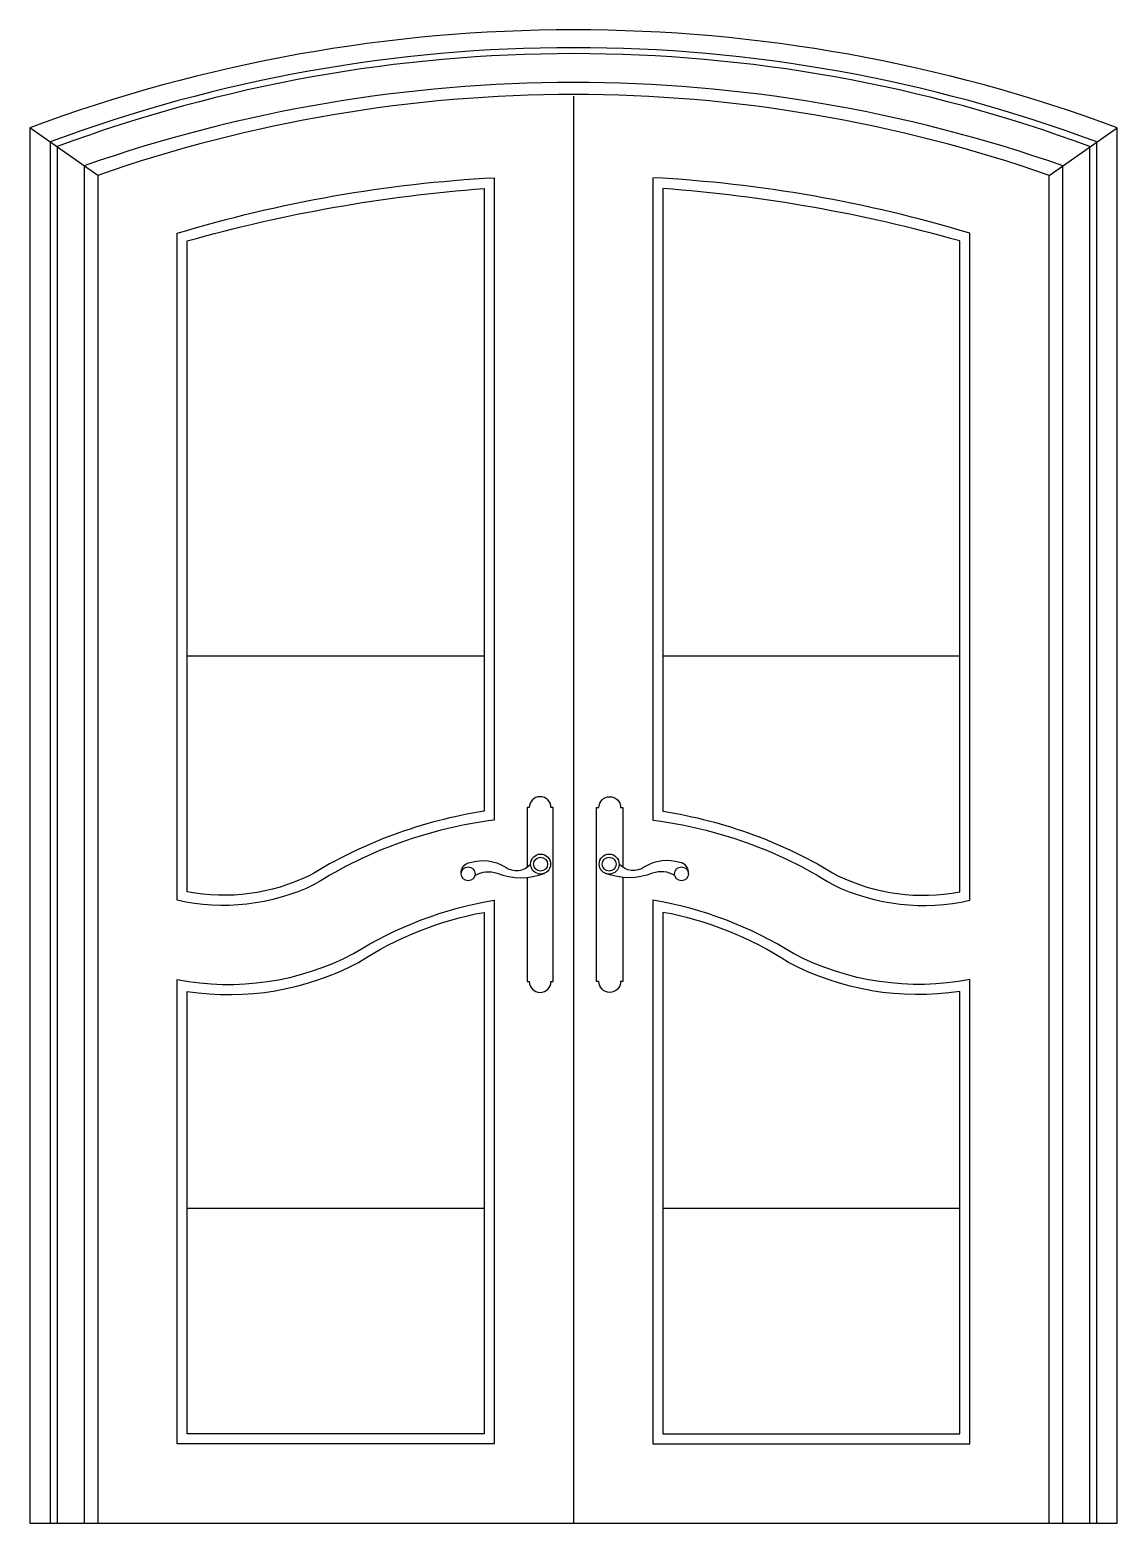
# Model space of a CAD drawing. Header units: metres. Extents: x -2258 to -658, y -1 to 2197.
import ezdxf

# ---------------------------------------------------------------- set-up
doc = ezdxf.new("R2010")
doc.units = ezdxf.units.M
for name, color, linetype in [('1', 3, 'Continuous'), ('2', 2, 'Continuous'), ('3', 3, 'Continuous'), ('4', 4, 'Continuous'), ('7', 7, 'Continuous'), ('BH', 3, 'Continuous')]:
    doc.layers.add(name, color=color, linetype=linetype)

msp = doc.modelspace()

# ---------------------------------------------------------------- hatches: boundary and pattern name
at = {"layer": 'BH'}
h = msp.add_hatch(dxfattribs=at)
h.set_pattern_fill('AR-RROOF', scale=100)
h.paths.add_polyline_path([(-1589.78, 1963.02, 0.05), (-2026.44, 1885.98), (-2026.44, 927.9, 0.16), (-1846.88, 951.73, -0.1), (-1589.78, 1046.53)])
h = msp.add_hatch(dxfattribs=at)
h.set_pattern_fill('AR-RROOF', scale=100)
h.paths.add_polyline_path([(-1326.44, 1963.02, -0.05), (-889.78, 1885.98), (-889.78, 927.9, -0.16), (-1069.34, 951.73, 0.1), (-1326.44, 1046.53)])
h = msp.add_hatch(dxfattribs=at)
h.set_pattern_fill('AR-RROOF', scale=100)
h.paths.add_polyline_path([(-1589.78, 897.81, 0.1), (-1774.37, 824.04, -0.16), (-2026.44, 781.29), (-2026.44, 130.63), (-1589.78, 130.63)])
h = msp.add_hatch(dxfattribs=at)
h.set_pattern_fill('AR-RROOF', scale=100)
h.paths.add_polyline_path([(-889.78, 781.29, -0.16), (-1141.85, 824.04, 0.1), (-1326.44, 897.81), (-1326.44, 130.63), (-889.78, 130.63)])

# ---------------------------------------------------------------- linework, layer by layer
at = {"layer": '1'}
for centre in [(-1506.51, 968.84), (-1405.6, 968.84)]:
    msp.add_circle(centre, 10.24, dxfattribs=at)
at = {"layer": '2'}
msp.add_line((-2258.11, -1.03), (-658.11, -1.03), dxfattribs=at)
at = {"layer": '3'}
for p, q in [((-2158.11, 1982.3), (-2258.11, 2052.52)), ((-758.11, 1982.3), (-658.11, 2052.52))]:
    msp.add_line(p, q, dxfattribs=at)
for points in [[(-688.11, -1.03), (-688.11, 2031.7, 0.18), (-2228.11, 2031.7), (-2228.11, -1.03)], [(-698.11, -1.03), (-698.11, 2024.72, 0.18), (-2218.11, 2024.72), (-2218.11, -1.03)], [(-738.11, -1.03), (-738.11, 1996.54, 0.17), (-2178.11, 1996.54), (-2178.11, -1.03)]]:
    msp.add_lwpolyline(points, format="xyb", dxfattribs=at)
for points in [[(-2041.44, 1897.19, -0.06), (-1574.78, 1978.96), (-1574.78, 1033.46, 0.11), (-1839.65, 938.57, -0.17), (-2041.44, 915.63)], [(-874.78, 1897.19, 0.06), (-1341.44, 1978.96), (-1341.44, 1033.46, -0.11), (-1076.57, 938.57, 0.17), (-874.78, 915.63)], [(-2026.44, 1885.98, -0.05), (-1589.78, 1963.02), (-1589.78, 1046.53, 0.1), (-1846.88, 951.73, -0.16), (-2026.44, 927.9)], [(-889.78, 1885.98, 0.05), (-1326.44, 1963.02), (-1326.44, 1046.53, -0.1), (-1069.34, 951.73, 0.16), (-889.78, 927.9)], [(-2041.44, 798.97, 0.17), (-1781.89, 837.04, -0.1), (-1574.78, 915.63), (-1574.78, 115.63), (-2041.44, 115.63)], [(-874.78, 798.97, -0.17), (-1134.33, 837.04, 0.1), (-1341.44, 915.63), (-1341.44, 115.63), (-874.78, 115.63)], [(-2026.44, 781.29, 0.16), (-1774.37, 824.04, -0.1), (-1589.78, 897.81), (-1589.78, 130.63), (-2026.44, 130.63)], [(-889.78, 781.29, -0.16), (-1141.85, 824.04, 0.1), (-1326.44, 897.81), (-1326.44, 130.63), (-889.78, 130.63)]]:
    msp.add_lwpolyline(points, format="xyb", close=True, dxfattribs=at)
at = {"layer": '4'}
for points in [[(-658.11, -1.03), (-658.11, 2052.52, 0.18), (-2258.11, 2052.52), (-2258.11, -1.03)], [(-758.11, -1.03), (-758.11, 1982.3, 0.17), (-2158.11, 1982.3), (-2158.11, -1.03)], [(-1526.45, 949.16), (-1526.45, 796.04), (-1523.25, 796.04, 1), (-1491.25, 796.04), (-1488.05, 796.04), (-1488.05, 1052.04), (-1491.25, 1052.04, 1), (-1523.25, 1052.04), (-1526.45, 1052.04), (-1526.45, 964.23)], [(-1385.65, 949.16), (-1385.65, 796.04), (-1388.85, 796.04, -1), (-1420.85, 796.04), (-1424.05, 796.04), (-1424.05, 1052.04), (-1420.85, 1052.04, -1), (-1388.85, 1052.04), (-1385.65, 1052.04), (-1385.65, 964.23)]]:
    msp.add_lwpolyline(points, format="xyb", dxfattribs=at)
at = {"layer": '7'}
msp.add_line((-1458.11, 2098.97), (-1458.11, -1.03), dxfattribs=at)
for points in [[(-1623.28, 954.45, -0.4), (-1610.34, 971.28, -0.21), (-1558.59, 964.81, 0.39), (-1521.23, 968.84, 0.26)], [(-1288.83, 954.45, 0.4), (-1301.76, 971.28, 0.21), (-1353.52, 964.81, -0.39), (-1390.88, 968.84, -0.26)], [(-1603.11, 952.06, -0.22), (-1570.37, 955.56, 0.19), (-1500.96, 955.21)], [(-1309, 952.06, 0.22), (-1341.74, 955.56, -0.19), (-1411.15, 955.21)]]:
    msp.add_lwpolyline(points, format="xyb", dxfattribs=at)
for centre, radius in [((-1506.51, 968.84), 14.72), ((-1405.6, 968.84), 14.72), ((-1613.04, 954.45), 10.24), ((-1299.07, 954.45), 10.24)]:
    msp.add_circle(centre, radius, dxfattribs=at)

doc.saveas('drawing.dxf')
